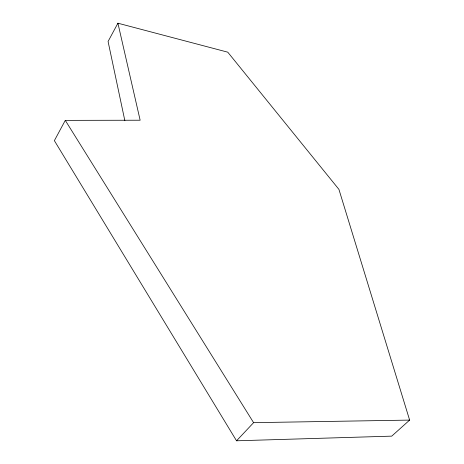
<?xml version="1.0" encoding="UTF-8"?>
<svg xmlns="http://www.w3.org/2000/svg" width="464" height="464" viewBox="0 0 464 464"><rect width="100%" height="100%" fill="white"/><g stroke="black" fill="none" stroke-linecap="round" stroke-linejoin="round"><path stroke-width="0.7" d="M117.914 23.2L140.145 120.222L65.285 120.367L54.369 140.644L236.541 440.8L391.738 436.137L409.631 420.094L338.923 189.376L227.766 52.177L117.914 23.2L108.077 41.47L124.862 120.733M236.541 440.8L253.593 422.663L409.631 420.094M65.285 120.367L253.593 422.663"/></g></svg>
